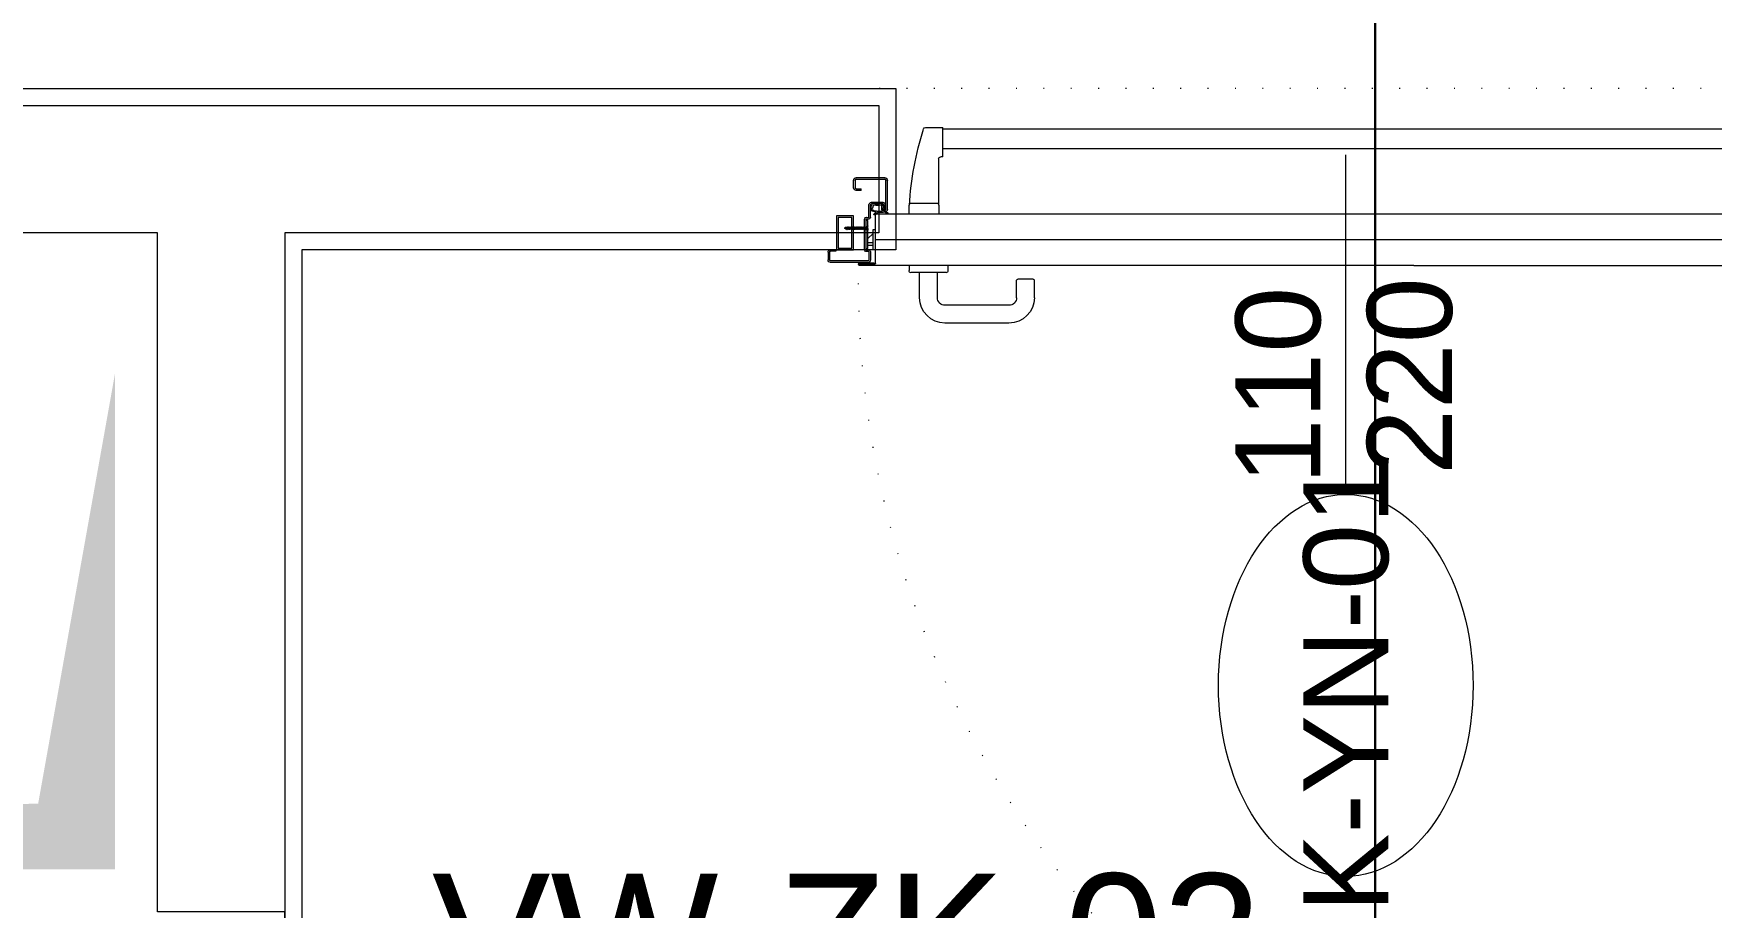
# Model space of a CAD drawing. Extents: x -1073 to 35213, y -1180 to 6950.
# Drawn here: x 3371.2 to 3568.9, y 663 to 766 of the extents above; entities that cross this region are included whole.
import ezdxf
from ezdxf.enums import TextEntityAlignment as Align

# ---------------------------------------------------------------- set-up
doc = ezdxf.new("R2010")
doc.units = 0
doc.header["$LTSCALE"] = 25
doc.linetypes.add('DOT2', pattern=[0.125, 0, -0.125])
doc.layers.get('0').update_dxf_attribs({"color": 9, "lineweight": 9})
for name, color, linetype, lineweight in [('00', 9, 'Continuous', 9), ('07', 9, 'Continuous', 9), ('09D', 9, 'Continuous', 9), ('14', 9, 'Continuous', 9), ('21_MAHAL', 9, 'Continuous', 9), ('22', 8, 'Continuous', 9), ('DATA TAVAN', 160, 'Continuous', 30)]:
    doc.layers.add(name, color=color, linetype=linetype, lineweight=lineweight)
doc.styles.add('Arial', font='arial.ttf', dxfattribs={"height": 2.5})
doc.styles.add('MuuM_TEXT-STANDART', font='ARIALN.TTF')

# ---------------------------------------------------------------- blocks, each defined once
blk = doc.blocks.new('p-yng-01')
at = {"ltscale": 2}
for p, q in [((12.53, 12.21), (107.47, 12.21)), ((109.51, 12.39), (107.47, 12.39)), ((107.47, 8.93), (107.47, 12.39)), ((12.53, 9.87), (107.47, 9.87)), ((107.47, 8.93), (107.72, 8.93)), ((107.96, 3.24), (107.96, 8.69)), ((107.96, 3.24), (107.96, 2.19)), ((111.18, 3.49), (108.21, 3.49)), ((111.43, 2.19), (111.43, 3.24)), ((106.87, -3.86), (106.87, -4.46)), ((111.46, -3.86), (111.46, -4.46)), ((96.69, -7.65), (96.69, -5.6)), ((96.84, -5.45), (98.63, -5.45)), ((98.78, -7.65), (98.78, -5.6)), ((107.12, -4.7), (111.21, -4.7)), ((108.12, -7.65), (108.12, -4.7)), ((110.22, -7.65), (110.22, -4.7)), ((99.68, -8.55), (107.22, -8.55)), ((99.68, -10.64), (107.22, -10.64))]:
    blk.add_line(p, q, dxfattribs=at)
at = {"linetype": 'Continuous'}
for p, q in [((114.01, 2.77), (114.01, 6.17)), ((114.19, 2.77), (114.19, 6.17)), ((114.32, 6.48), (117.69, 6.48)), ((117.69, 6.3), (114.32, 6.3)), ((117.82, 6.17), (117.82, 5.3)), ((118, 5.3), (118, 6.17)), ((117.69, 5.17), (117.1, 5.17)), ((117.1, 4.99), (117.1, 5.17)), ((117.1, 4.99), (117.69, 4.99)), ((4.69, 2.19), (52, 2.19)), ((52, 2.19), (115.31, 2.19)), ((114.22, 2.53), (113.96, 2.33)), ((114.23, 2.42), (114.02, 2.25)), ((114.25, 3.19), (114.37, 2.79)), ((114.42, 3.24), (114.54, 2.85)), ((114.65, 3.4), (114.44, 3.32)), ((114.45, 3.27), (114.54, 3.27)), ((115.88, 3.59), (114.55, 3.59)), ((114.55, 3.41), (115.88, 3.41)), ((114.55, 3.23), (114.55, 3.23)), ((114.67, 2.76), (114.66, 3.2)), ((115.54, 2.12), (115.17, 2.36)), ((115.35, 2.36), (115.59, 2.2)), ((115.41, -3.61), (115.41, 2.09)), ((115.71, 2.92), (115.64, 3.22)), ((115.88, 2.8), (115.71, 2.91)), ((115.96, 3.31), (115.82, 3.39)), ((115.99, 2.75), (115.92, 2.85)), ((116, 1.85), (116, 3.29)), ((116.18, 1.85), (116.18, 3.29)), ((115.7, 0.4), (115.41, 0.4)), ((115.7, -2), (115.7, 0.4)), ((116.3, 1.78), (116.33, 1.79)), ((116.32, -1.86), (116.32, 1.45)), ((116.32, 1.45), (116.52, 1.45)), ((116.41, 1.63), (116.38, 1.62)), ((116.52, -1.98), (116.52, 1.56)), ((116.7, -1.95), (116.7, 1.56)), ((115.7, -0.1), (116.32, -0.67)), ((115.7, -1.2), (116.32, -1.2)), ((115.7, -1.5), (116.32, -1.5)), ((116.52, -1.86), (116.32, -1.86)), ((116.7, -1.95), (116.7, -1.98)), ((52, -3.86), (3, -3.86)), ((52, -3.86), (117.3, -3.86)), ((115.41, -2), (115.7, -2)), ((117.4, -3.66), (115.46, -3.66)), ((117.3, -3.56), (115.6, -3.56)), ((115.6, -3.56), (115.6, -3.66)), ((116, -2.26), (116, -3.2)), ((116.18, -2.26), (116.18, -3.2)), ((116.3, -2.19), (116.33, -2.2)), ((116.3, -3.32), (120.69, -3.32)), ((116.3, -3.5), (120.69, -3.5)), ((116.41, -2.04), (116.38, -2.03)), ((117.4, -3.76), (117.4, -3.66)), ((120.1, -2), (120.1, -2.18)), ((120.1, -2.18), (120.69, -2.18)), ((120.81, -2.3), (120.81, -3.2)), ((120.99, -2.3), (120.99, -3.2))]:
    blk.add_line(p, q, dxfattribs=at)
for p, q in [((114.9, 3.41), (115.53, 3.41)), ((116.32, 0.57), (116.32, 0.79)), ((116.32, 0.51), (116.32, 0.3)), ((116.41, 0.63), (116.45, 0.63)), ((116.41, 0.45), (116.45, 0.45)), ((116.46, 0.63), (116.54, 0.63)), ((116.55, 0.63), (116.63, 0.63)), ((116.64, 0.63), (116.72, 0.63)), ((116.73, 0.63), (118.88, 0.63)), ((116.73, 0.63), (118.88, 0.63)), ((116.73, 0.63), (116.81, 0.63)), ((116.82, 0.63), (116.9, 0.63)), ((116.91, 0.63), (116.99, 0.63)), ((117, 0.63), (117.08, 0.63)), ((117.09, 0.63), (117.17, 0.63)), ((117.18, 0.63), (117.26, 0.63)), ((117.27, 0.63), (117.35, 0.63)), ((117.36, 0.63), (117.44, 0.63)), ((117.36, 0.63), (117.44, 0.63)), ((117.4, 0.63), (117.44, 0.63)), ((117.4, 0.63), (117.44, 0.63)), ((117.4, 0.45), (117.44, 0.45)), ((117.4, 0.45), (117.44, 0.45)), ((117.45, 0.63), (117.53, 0.63)), ((117.45, 0.63), (117.53, 0.63)), ((117.54, 0.63), (117.62, 0.63)), ((117.54, 0.63), (117.62, 0.63)), ((117.63, 0.63), (117.71, 0.63)), ((117.63, 0.63), (117.71, 0.63)), ((117.72, 0.63), (117.8, 0.63)), ((117.72, 0.63), (117.8, 0.63)), ((117.81, 0.63), (117.89, 0.63)), ((117.81, 0.63), (117.89, 0.63)), ((117.9, 0.63), (117.98, 0.63)), ((117.9, 0.63), (117.98, 0.63)), ((117.99, 0.63), (118.07, 0.63)), ((117.99, 0.63), (118.07, 0.63)), ((118.08, 0.63), (118.16, 0.63)), ((118.08, 0.63), (118.16, 0.63)), ((118.17, 0.63), (118.25, 0.63)), ((118.17, 0.63), (118.25, 0.63)), ((118.26, 0.63), (118.34, 0.63)), ((118.26, 0.63), (118.34, 0.63)), ((118.35, 0.63), (118.43, 0.63)), ((118.35, 0.63), (118.43, 0.63)), ((118.44, 0.63), (118.52, 0.63)), ((118.44, 0.63), (118.52, 0.63)), ((118.53, 0.63), (118.61, 0.63)), ((118.53, 0.63), (118.61, 0.63)), ((118.62, 0.63), (118.7, 0.63)), ((118.62, 0.63), (118.7, 0.63)), ((118.71, 0.63), (118.79, 0.63)), ((118.71, 0.63), (118.79, 0.63))]:
    blk.add_line(p, q)
at = {"ltscale": 15}
for p, q in [((116.32, 0.57), (116.36, 0.57)), ((116.32, 0.51), (116.36, 0.51)), ((116.35, 0.8), (116.41, 0.63)), ((116.35, 0.29), (116.41, 0.45)), ((116.6, 0.38), (116.41, 0.71)), ((116.61, 0.38), (116.42, 0.71)), ((116.44, 0.63), (116.43, 0.66)), ((116.55, 0.45), (116.45, 0.45)), ((116.69, 0.38), (116.5, 0.71)), ((116.7, 0.38), (116.51, 0.71)), ((116.53, 0.63), (116.52, 0.66)), ((116.64, 0.45), (116.57, 0.45)), ((116.78, 0.38), (116.59, 0.71)), ((116.61, 0.38), (116.59, 0.45)), ((116.79, 0.38), (116.6, 0.71)), ((116.62, 0.63), (116.61, 0.66)), ((116.73, 0.45), (116.66, 0.45)), ((116.87, 0.38), (116.68, 0.71)), ((116.7, 0.38), (116.68, 0.45)), ((116.88, 0.38), (116.69, 0.71)), ((116.71, 0.63), (116.7, 0.66)), ((116.82, 0.45), (116.75, 0.45)), ((116.96, 0.38), (116.77, 0.71)), ((116.79, 0.38), (116.77, 0.45)), ((116.97, 0.38), (116.78, 0.71)), ((116.8, 0.63), (116.79, 0.66)), ((116.84, 0.45), (118.88, 0.45)), ((116.84, 0.45), (118.88, 0.45)), ((116.91, 0.45), (116.84, 0.45)), ((117.05, 0.38), (116.86, 0.71)), ((116.88, 0.38), (116.86, 0.45)), ((117.06, 0.38), (116.87, 0.71)), ((116.89, 0.63), (116.88, 0.66)), ((117, 0.45), (116.93, 0.45)), ((117.14, 0.38), (116.95, 0.71)), ((116.97, 0.38), (116.95, 0.45)), ((117.15, 0.38), (116.96, 0.71)), ((116.98, 0.63), (116.97, 0.66)), ((117.09, 0.45), (117.02, 0.45)), ((117.23, 0.38), (117.04, 0.71)), ((117.06, 0.38), (117.04, 0.45)), ((117.24, 0.38), (117.05, 0.71)), ((117.07, 0.63), (117.06, 0.66)), ((117.18, 0.45), (117.11, 0.45)), ((117.32, 0.38), (117.13, 0.71)), ((117.15, 0.38), (117.13, 0.45)), ((117.33, 0.38), (117.14, 0.71)), ((117.16, 0.63), (117.15, 0.66)), ((117.27, 0.45), (117.2, 0.45)), ((117.41, 0.38), (117.22, 0.71)), ((117.41, 0.38), (117.22, 0.71)), ((117.24, 0.38), (117.22, 0.45)), ((117.42, 0.38), (117.23, 0.71)), ((117.42, 0.38), (117.23, 0.71)), ((117.25, 0.63), (117.24, 0.66)), ((117.36, 0.45), (117.29, 0.45)), ((117.5, 0.38), (117.31, 0.71)), ((117.5, 0.38), (117.31, 0.71)), ((117.33, 0.38), (117.31, 0.45)), ((117.51, 0.38), (117.32, 0.71)), ((117.51, 0.38), (117.32, 0.71)), ((117.34, 0.63), (117.33, 0.66)), ((117.45, 0.45), (117.38, 0.45)), ((117.45, 0.45), (117.38, 0.45)), ((117.59, 0.38), (117.4, 0.71)), ((117.59, 0.38), (117.4, 0.71)), ((117.59, 0.38), (117.4, 0.71)), ((117.59, 0.38), (117.4, 0.71)), ((117.42, 0.38), (117.4, 0.45)), ((117.42, 0.38), (117.4, 0.45)), ((117.6, 0.38), (117.41, 0.71)), ((117.6, 0.38), (117.41, 0.71)), ((117.6, 0.38), (117.41, 0.71)), ((117.6, 0.38), (117.41, 0.71)), ((117.43, 0.63), (117.42, 0.66)), ((117.43, 0.63), (117.42, 0.66)), ((117.43, 0.63), (117.42, 0.66)), ((117.43, 0.63), (117.42, 0.66)), ((117.54, 0.45), (117.44, 0.45)), ((117.54, 0.45), (117.44, 0.45)), ((117.54, 0.45), (117.47, 0.45)), ((117.54, 0.45), (117.47, 0.45)), ((117.68, 0.38), (117.49, 0.71)), ((117.68, 0.38), (117.49, 0.71)), ((117.51, 0.38), (117.49, 0.45)), ((117.51, 0.38), (117.49, 0.45)), ((117.69, 0.38), (117.5, 0.71)), ((117.69, 0.38), (117.5, 0.71)), ((117.52, 0.63), (117.51, 0.66)), ((117.52, 0.63), (117.51, 0.66)), ((117.63, 0.45), (117.56, 0.45)), ((117.63, 0.45), (117.56, 0.45)), ((117.77, 0.38), (117.58, 0.71)), ((117.77, 0.38), (117.58, 0.71)), ((117.6, 0.38), (117.58, 0.45)), ((117.6, 0.38), (117.58, 0.45)), ((117.6, 0.38), (117.58, 0.45)), ((117.6, 0.38), (117.58, 0.45)), ((117.78, 0.38), (117.59, 0.71)), ((117.78, 0.38), (117.59, 0.71)), ((117.61, 0.63), (117.6, 0.66)), ((117.61, 0.63), (117.6, 0.66)), ((117.72, 0.45), (117.65, 0.45)), ((117.72, 0.45), (117.65, 0.45)), ((117.86, 0.38), (117.67, 0.71)), ((117.86, 0.38), (117.67, 0.71)), ((117.69, 0.38), (117.67, 0.45)), ((117.69, 0.38), (117.67, 0.45)), ((117.87, 0.38), (117.68, 0.71)), ((117.87, 0.38), (117.68, 0.71)), ((117.7, 0.63), (117.69, 0.66)), ((117.7, 0.63), (117.69, 0.66)), ((117.81, 0.45), (117.74, 0.45)), ((117.81, 0.45), (117.74, 0.45)), ((117.95, 0.38), (117.76, 0.71)), ((117.95, 0.38), (117.76, 0.71)), ((117.78, 0.38), (117.76, 0.45)), ((117.78, 0.38), (117.76, 0.45)), ((117.96, 0.38), (117.77, 0.71)), ((117.96, 0.38), (117.77, 0.71)), ((117.79, 0.63), (117.78, 0.66)), ((117.79, 0.63), (117.78, 0.66)), ((117.9, 0.45), (117.83, 0.45)), ((117.9, 0.45), (117.83, 0.45)), ((118.04, 0.38), (117.85, 0.71)), ((118.04, 0.38), (117.85, 0.71)), ((117.87, 0.38), (117.85, 0.45)), ((117.87, 0.38), (117.85, 0.45)), ((118.05, 0.38), (117.86, 0.71)), ((118.05, 0.38), (117.86, 0.71)), ((117.88, 0.63), (117.87, 0.66)), ((117.88, 0.63), (117.87, 0.66)), ((117.99, 0.45), (117.92, 0.45)), ((117.99, 0.45), (117.92, 0.45)), ((118.13, 0.38), (117.94, 0.71)), ((118.13, 0.38), (117.94, 0.71)), ((117.96, 0.38), (117.94, 0.45)), ((117.96, 0.38), (117.94, 0.45)), ((118.14, 0.38), (117.95, 0.71)), ((118.14, 0.38), (117.95, 0.71)), ((117.97, 0.63), (117.96, 0.66)), ((117.97, 0.63), (117.96, 0.66)), ((118.08, 0.45), (118.01, 0.45)), ((118.08, 0.45), (118.01, 0.45)), ((118.22, 0.38), (118.03, 0.71)), ((118.22, 0.38), (118.03, 0.71)), ((118.05, 0.38), (118.03, 0.45)), ((118.05, 0.38), (118.03, 0.45)), ((118.23, 0.38), (118.04, 0.71)), ((118.23, 0.38), (118.04, 0.71)), ((118.06, 0.63), (118.05, 0.66)), ((118.06, 0.63), (118.05, 0.66)), ((118.17, 0.45), (118.1, 0.45)), ((118.17, 0.45), (118.1, 0.45)), ((118.31, 0.38), (118.12, 0.71)), ((118.31, 0.38), (118.12, 0.71)), ((118.14, 0.38), (118.12, 0.45)), ((118.14, 0.38), (118.12, 0.45)), ((118.32, 0.38), (118.13, 0.71)), ((118.32, 0.38), (118.13, 0.71)), ((118.15, 0.63), (118.14, 0.66)), ((118.15, 0.63), (118.14, 0.66)), ((118.26, 0.45), (118.19, 0.45)), ((118.26, 0.45), (118.19, 0.45)), ((118.4, 0.38), (118.21, 0.71)), ((118.4, 0.38), (118.21, 0.71)), ((118.23, 0.38), (118.21, 0.45)), ((118.23, 0.38), (118.21, 0.45)), ((118.41, 0.38), (118.22, 0.71)), ((118.41, 0.38), (118.22, 0.71)), ((118.24, 0.63), (118.23, 0.66)), ((118.24, 0.63), (118.23, 0.66)), ((118.35, 0.45), (118.28, 0.45)), ((118.35, 0.45), (118.28, 0.45)), ((118.49, 0.38), (118.3, 0.71)), ((118.49, 0.38), (118.3, 0.71)), ((118.32, 0.38), (118.3, 0.45)), ((118.32, 0.38), (118.3, 0.45)), ((118.5, 0.38), (118.31, 0.71)), ((118.5, 0.38), (118.31, 0.71)), ((118.33, 0.63), (118.32, 0.66)), ((118.33, 0.63), (118.32, 0.66)), ((118.44, 0.45), (118.37, 0.45)), ((118.44, 0.45), (118.37, 0.45)), ((118.58, 0.38), (118.39, 0.71)), ((118.58, 0.38), (118.39, 0.71)), ((118.58, 0.38), (118.39, 0.71)), ((118.58, 0.38), (118.39, 0.71)), ((118.41, 0.38), (118.39, 0.45)), ((118.41, 0.38), (118.39, 0.45)), ((118.59, 0.38), (118.4, 0.71)), ((118.59, 0.38), (118.4, 0.71)), ((118.59, 0.38), (118.4, 0.71)), ((118.59, 0.38), (118.4, 0.71)), ((118.42, 0.63), (118.41, 0.66)), ((118.42, 0.63), (118.41, 0.66)), ((118.42, 0.63), (118.41, 0.66)), ((118.42, 0.63), (118.41, 0.66)), ((118.53, 0.45), (118.46, 0.45)), ((118.53, 0.45), (118.46, 0.45)), ((118.53, 0.45), (118.46, 0.45)), ((118.53, 0.45), (118.46, 0.45)), ((118.67, 0.38), (118.48, 0.71)), ((118.67, 0.38), (118.48, 0.71)), ((118.5, 0.38), (118.48, 0.45)), ((118.5, 0.38), (118.48, 0.45)), ((118.68, 0.38), (118.49, 0.71)), ((118.68, 0.38), (118.49, 0.71)), ((118.51, 0.63), (118.5, 0.66)), ((118.51, 0.63), (118.5, 0.66)), ((118.62, 0.45), (118.55, 0.45)), ((118.62, 0.45), (118.55, 0.45)), ((118.76, 0.38), (118.57, 0.71)), ((118.76, 0.38), (118.57, 0.71)), ((118.59, 0.38), (118.57, 0.45)), ((118.59, 0.38), (118.57, 0.45)), ((118.59, 0.38), (118.57, 0.45)), ((118.59, 0.38), (118.57, 0.45)), ((118.77, 0.38), (118.58, 0.71)), ((118.77, 0.38), (118.58, 0.71)), ((118.6, 0.63), (118.59, 0.66)), ((118.6, 0.63), (118.59, 0.66)), ((118.71, 0.45), (118.64, 0.45)), ((118.71, 0.45), (118.64, 0.45)), ((118.85, 0.38), (118.66, 0.71)), ((118.85, 0.38), (118.66, 0.71)), ((118.68, 0.38), (118.66, 0.45)), ((118.68, 0.38), (118.66, 0.45)), ((118.86, 0.38), (118.67, 0.71)), ((118.86, 0.38), (118.67, 0.71)), ((118.69, 0.63), (118.68, 0.66)), ((118.69, 0.63), (118.68, 0.66)), ((118.8, 0.45), (118.73, 0.45)), ((118.8, 0.45), (118.73, 0.45)), ((118.77, 0.38), (118.75, 0.45)), ((118.77, 0.38), (118.75, 0.45)), ((118.89, 0.45), (118.82, 0.45)), ((118.89, 0.45), (118.82, 0.45)), ((118.86, 0.38), (118.84, 0.45)), ((118.86, 0.38), (118.84, 0.45)), ((118.88, 0.63), (118.88, 0.45)), ((118.88, 0.63), (119, 0.6)), ((118.88, 0.63), (118.88, 0.45)), ((118.88, 0.63), (119, 0.6)), ((119, 0.49), (118.88, 0.45)), ((119, 0.49), (118.88, 0.45)), ((119, 0.6), (119.05, 0.54)), ((119, 0.6), (119.05, 0.54)), ((119, 0.49), (119.05, 0.54)), ((119, 0.49), (119.05, 0.54))]:
    blk.add_line(p, q, dxfattribs=at)
at = {"linetype": 'DOT2'}
blk.add_lwpolyline([(2, 17), (118, 17)], dxfattribs=at)
for points in [[(118, -2), (118, 2), (120, 2), (120, -2)], [(118.2, -1.8), (118.2, 1.8), (119.8, 1.8), (119.8, -1.8)]]:
    blk.add_lwpolyline(points, close=True)
at = {"ltscale": 0.29}
blk.add_lwpolyline([(4.69, -0.83), (115.31, -0.84)], dxfattribs=at)
at = {"linetype": 'Continuous'}
blk.add_lwpolyline([(120.1, -2), (120.69, -2)], dxfattribs=at)
at = {"ltscale": 2}
for centre, radius, start, end in [((109.51, 12.15), 0.247, 17.6198, 90), ((74.27, 0.95), 37.22, 3.5277, 17.6198), ((107.72, 8.69), 0.247, 0, 90), ((108.21, 3.24), 0.247, 90, 180), ((111.18, 3.24), 0.247, 0, 90), ((96.84, -5.6), 0.15, 90, 180), ((98.63, -5.6), 0.15, 0, 90), ((107.12, -4.46), 0.249, 180, 270), ((111.21, -4.46), 0.249, 270, 0), ((99.68, -7.65), 2.99, 180, 270), ((99.68, -7.65), 0.898, 180, 270), ((107.22, -7.65), 2.99, 270, 0), ((107.22, -7.65), 0.898, 270, 0)]:
    blk.add_arc(centre, radius, start, end, dxfattribs=at)
at = {"linetype": 'Continuous'}
for centre, radius, start, end in [((114.32, 6.17), 0.309, 90, 180), ((114.32, 6.17), 0.13, 90, 180), ((117.69, 6.17), 0.309, 0, 90), ((117.69, 6.17), 0.13, 0, 90), ((117.69, 5.3), 0.309, 270, 0), ((117.69, 5.3), 0.13, 270, 0), ((113.99, 2.29), 0.0479, 127.7999, 307.799), ((114.28, 2.77), 0.274, 180, 17.1381), ((114.28, 2.77), 0.0948, 180, 17.135), ((114.24, 2.51), 0.0288, 75.9835, 127.802), ((114.26, 2.38), 0.0479, 77.0081, 128.1521), ((114.55, 3.28), 0.309, 90, 197.1401), ((114.3, 2.74), 0.216, 255.9716, 351.3211), ((114.91, 5.19), 2.83, 257.0027, 274.7984), ((114.55, 3.28), 0.13, 90, 197.1418), ((114.45, 3.3), 0.0223, 108.7437, 270.5768), ((114.88, 3), 0.405, 158.9385, 186.6378), ((114.53, 2.96), 0.0518, 190.2073, 220.1948), ((114.41, 2.86), 0.108, 8.7152, 40.191), ((114.68, 3.1), 0.183, 133.9397, 165.2815), ((113.72, 2.82), 0.796, 352.0768, 4.0277), ((114.54, 3.25), 0.0235, 319.4517, 89.2708), ((114.71, 2.59), 0.0767, 158.0376, 264.1708), ((114.26, 2.77), 0.403, 338.0363, 358.7061), ((114.71, 3.26), 0.153, 80.0535, 110.8261), ((114.72, 3.2), 0.0575, 78.927, 180.5589), ((114.95, 4.91), 2.41, 264.1712, 278.5473), ((115.17, 5.51), 2.3, 258.9216, 280.7583), ((115.23, 6.23), 2.87, 260.0535, 279.983), ((115.15, 2.33), 0.0383, 57.2978, 94.7896), ((115.08, 4.02), 1.51, 278.3106, 301.2851), ((115.31, 2.09), 0.0998, 0, 90), ((115.36, 2.37), 0.0192, 106.9479, 237.377), ((114.1, 6.49), 4.28, 286.9493, 295.3125), ((115.56, 2.16), 0.0479, 237.3001, 57.3001), ((115.61, 3.22), 0.0358, 12.7963, 100.7526), ((115.73, 2.93), 0.0188, 192.801, 227.5728), ((115.75, 3.27), 0.141, 59.6032, 99.9823), ((115.84, 2.77), 0.0479, 304.2545, 45.9802), ((115.88, 3.29), 0.299, 0, 90), ((115.88, 3.29), 0.12, 0, 90), ((115.91, 3.21), 0.0282, 122.7869, 202.9715), ((115.96, 3.23), 0.0871, 202.9715, 276.2403), ((116.32, 2.57), 0.784, 117.6065, 122.7746), ((115.94, 3.03), 0.0377, 100.8896, 191.8339), ((115.99, 3.04), 0.0905, 191.8362, 245.8024), ((115.94, 2.87), 0.0282, 99.2313, 206.2041), ((115.9, 3.22), 0.157, 280.8852, 300.6987), ((115.9, 2.71), 0.0959, 290.7866, 25.9631), ((115.95, 2.85), 0.049, 76.7573, 99.235), ((115.94, 3.29), 0.0235, 297.6046, 58.1171), ((115.87, 2.86), 0.133, 31.1222, 51.1373), ((115.96, 2.92), 0.0264, 271.0359, 352.6217), ((115.97, 3.12), 0.0312, 296.5742, 79.1214), ((115.97, 2.92), 0.0132, 352.6226, 31.1295), ((116.26, 1.85), 0.259, 180, 296.785), ((116.26, 1.85), 0.0798, 180, 296.7885), ((116.44, 1.56), 0.259, 0, 116.787), ((116.44, 1.56), 0.0798, 0, 116.7916), ((116.44, -1.97), 0.259, 243.211, 358.8975), ((116.44, -1.97), 0.0798, 243.2084, 356.4148), ((115.46, -3.61), 0.0499, 180, 270), ((116.26, -2.26), 0.259, 63.215, 180), ((116.3, -3.2), 0.299, 180, 270), ((116.26, -2.26), 0.0798, 63.2115, 180), ((116.3, -3.2), 0.12, 180, 270), ((117.3, -3.66), 0.0998, 0, 90), ((117.3, -3.76), 0.0998, 270, 0), ((120.69, -2.3), 0.299, 0, 90), ((120.69, -2.3), 0.12, 0, 90), ((120.69, -3.2), 0.12, 270, 0), ((120.69, -3.2), 0.299, 270, 0)]:
    blk.add_arc(centre, radius, start, end, dxfattribs=at)
at = {"ltscale": 15}
for centre, radius, start, end in [((116.34, 0.79), 0.015, 29.9136, 180), ((116.34, 0.3), 0.015, 180, 330.0864), ((116.36, 0.54), 0.0291, 270, 90), ((116.41, 0.71), 0.00583, 29.6796, 209.6796), ((116.5, 0.71), 0.00583, 29.6796, 209.6796), ((116.59, 0.71), 0.00583, 29.6796, 209.6796), ((116.6, 0.38), 0.00583, 209.6796, 29.6796), ((116.68, 0.71), 0.00583, 29.6796, 209.6796), ((116.69, 0.38), 0.00583, 209.6796, 29.6796), ((116.77, 0.71), 0.00583, 29.6796, 209.6796), ((116.78, 0.38), 0.00583, 209.6796, 29.6796), ((116.86, 0.71), 0.00583, 29.6796, 209.6796), ((116.87, 0.38), 0.00583, 209.6796, 29.6796), ((116.95, 0.71), 0.00583, 29.6796, 209.6796), ((116.96, 0.38), 0.00583, 209.6796, 29.6796), ((117.04, 0.71), 0.00583, 29.6796, 209.6796), ((117.05, 0.38), 0.00583, 209.6796, 29.6796), ((117.13, 0.71), 0.00583, 29.6796, 209.6796), ((117.14, 0.38), 0.00583, 209.6796, 29.6796), ((117.22, 0.71), 0.00583, 29.6796, 209.6796), ((117.23, 0.38), 0.00583, 209.6796, 29.6796), ((117.31, 0.71), 0.00583, 29.6796, 209.6796), ((117.32, 0.38), 0.00583, 209.6796, 29.6796), ((117.4, 0.71), 0.00583, 29.6796, 209.6796), ((117.4, 0.71), 0.00583, 29.6796, 209.6796), ((117.4, 0.71), 0.00583, 29.6796, 209.6796), ((117.4, 0.71), 0.00583, 29.6796, 209.6796), ((117.41, 0.38), 0.00583, 209.6796, 29.6796), ((117.41, 0.38), 0.00583, 209.6796, 29.6796), ((117.49, 0.71), 0.00583, 29.6796, 209.6796), ((117.49, 0.71), 0.00583, 29.6796, 209.6796), ((117.5, 0.38), 0.00583, 209.6796, 29.6796), ((117.5, 0.38), 0.00583, 209.6796, 29.6796), ((117.58, 0.71), 0.00583, 29.6796, 209.6796), ((117.58, 0.71), 0.00583, 29.6796, 209.6796), ((117.59, 0.38), 0.00583, 209.6796, 29.6796), ((117.59, 0.38), 0.00583, 209.6796, 29.6796), ((117.59, 0.38), 0.00583, 209.6796, 29.6796), ((117.59, 0.38), 0.00583, 209.6796, 29.6796), ((117.67, 0.71), 0.00583, 29.6796, 209.6796), ((117.67, 0.71), 0.00583, 29.6796, 209.6796), ((117.68, 0.38), 0.00583, 209.6796, 29.6796), ((117.68, 0.38), 0.00583, 209.6796, 29.6796), ((117.76, 0.71), 0.00583, 29.6796, 209.6796), ((117.76, 0.71), 0.00583, 29.6796, 209.6796), ((117.77, 0.38), 0.00583, 209.6796, 29.6796), ((117.77, 0.38), 0.00583, 209.6796, 29.6796), ((117.85, 0.71), 0.00583, 29.6796, 209.6796), ((117.85, 0.71), 0.00583, 29.6796, 209.6796), ((117.86, 0.38), 0.00583, 209.6796, 29.6796), ((117.86, 0.38), 0.00583, 209.6796, 29.6796), ((117.94, 0.71), 0.00583, 29.6796, 209.6796), ((117.94, 0.71), 0.00583, 29.6796, 209.6796), ((117.95, 0.38), 0.00583, 209.6796, 29.6796), ((117.95, 0.38), 0.00583, 209.6796, 29.6796), ((118.03, 0.71), 0.00583, 29.6796, 209.6796), ((118.03, 0.71), 0.00583, 29.6796, 209.6796), ((118.04, 0.38), 0.00583, 209.6796, 29.6796), ((118.04, 0.38), 0.00583, 209.6796, 29.6796), ((118.12, 0.71), 0.00583, 29.6796, 209.6796), ((118.12, 0.71), 0.00583, 29.6796, 209.6796), ((118.13, 0.38), 0.00583, 209.6796, 29.6796), ((118.13, 0.38), 0.00583, 209.6796, 29.6796), ((118.21, 0.71), 0.00583, 29.6796, 209.6796), ((118.21, 0.71), 0.00583, 29.6796, 209.6796), ((118.22, 0.38), 0.00583, 209.6796, 29.6796), ((118.22, 0.38), 0.00583, 209.6796, 29.6796), ((118.3, 0.71), 0.00583, 29.6796, 209.6796), ((118.3, 0.71), 0.00583, 29.6796, 209.6796), ((118.31, 0.38), 0.00583, 209.6796, 29.6796), ((118.31, 0.38), 0.00583, 209.6796, 29.6796), ((118.39, 0.71), 0.00583, 29.6796, 209.6796), ((118.39, 0.71), 0.00583, 29.6796, 209.6796), ((118.39, 0.71), 0.00583, 29.6796, 209.6796), ((118.39, 0.71), 0.00583, 29.6796, 209.6796), ((118.4, 0.38), 0.00583, 209.6796, 29.6796), ((118.4, 0.38), 0.00583, 209.6796, 29.6796), ((118.48, 0.71), 0.00583, 29.6796, 209.6796), ((118.48, 0.71), 0.00583, 29.6796, 209.6796), ((118.49, 0.38), 0.00583, 209.6796, 29.6796), ((118.49, 0.38), 0.00583, 209.6796, 29.6796), ((118.49, 0.38), 0.00583, 209.6796, 29.6796), ((118.49, 0.38), 0.00583, 209.6796, 29.6796), ((118.57, 0.71), 0.00583, 29.6796, 209.6796), ((118.57, 0.71), 0.00583, 29.6796, 209.6796), ((118.58, 0.38), 0.00583, 209.6796, 29.6796), ((118.58, 0.38), 0.00583, 209.6796, 29.6796), ((118.58, 0.38), 0.00583, 209.6796, 29.6796), ((118.58, 0.38), 0.00583, 209.6796, 29.6796), ((118.66, 0.71), 0.00583, 29.6796, 209.6796), ((118.66, 0.71), 0.00583, 29.6796, 209.6796), ((118.67, 0.38), 0.00583, 209.6796, 29.6796), ((118.67, 0.38), 0.00583, 209.6796, 29.6796), ((118.76, 0.38), 0.00583, 209.6796, 29.6796), ((118.76, 0.38), 0.00583, 209.6796, 29.6796), ((118.85, 0.38), 0.00583, 209.6796, 29.6796), ((118.85, 0.38), 0.00583, 209.6796, 29.6796), ((119.06, 0.78), 0.235, 217.8975, 265.639), ((119.06, 0.78), 0.235, 217.8975, 265.639), ((119.06, 0.31), 0.235, 94.361, 142.1025), ((119.06, 0.31), 0.235, 94.361, 142.1025)]:
    blk.add_arc(centre, radius, start, end, dxfattribs=at)
at = {"linetype": 'DOT2'}
blk.add_arc((2, -5.39), 115.41, 269.9997, 0.8132, dxfattribs=at)
blk = doc.blocks.new('0_doorno')
blk.add_lwpolyline([(4.5, 0), (12.5, 0)])
blk.add_ellipse((0, 0), major_axis=(-4.5, 0), ratio=0.666667)
at = {"style": 'Arial'}
blk.add_attdef('YUKSEKLIK', text='', height=2, dxfattribs=at).set_placement((5, 5.9), align=Align.TOP_LEFT)
blk.add_attdef('KAPINO', text='', height=1.4, dxfattribs=at).set_placement((-0.019, -0.035), align=Align.MIDDLE)
blk.add_attdef('GENISLIK', text='', height=2, dxfattribs=at).set_placement((5, -1.895), align=Align.BOTTOM_LEFT)
blk = doc.blocks.new('0_roomno2')
blk.add_lwpolyline([(19.375, -10.5), (0, -10.5), (0, 0), (19.375, 0)], close=True)
for points in [[(0, -3), (19.375, -3)], [(8.125, -3), (8.125, -10.5)], [(11.875, -3), (11.875, -10.5)], [(15.625, -3), (15.625, -10.5)], [(0, -6.75), (8.125, -6.75)]]:
    blk.add_lwpolyline(points)
at = {"style": 'MuuM_TEXT-STANDART', "width": 0.6}
blk.add_text('H:', height=1.5, dxfattribs=at).set_placement((0.35, -8.608), align=Align.MIDDLE_LEFT)
at = {"style": 'Arial'}
blk.add_attdef('ODANO', (0, 1.17), '', height=2, dxfattribs=at)
blk.add_attdef('MEKANADI', text='', height=2, dxfattribs=at).set_placement((0.35, -3), align=Align.BOTTOM_LEFT)
at = {"style": 'MuuM_TEXT-STANDART', "width": 0.6}
for tag, p in [('YER01', (10, -4.5)), ('TAVAN01', (13.75, -4.5)), ('DUVAR01', (17.5, -4.5)), ('YER02', (10, -6.75)), ('TAVAN02', (13.75, -6.75)), ('DUVAR02', (17.5, -6.75)), ('YER03', (10, -9)), ('TAVAN03', (13.75, -9)), ('DUVAR03', (17.5, -9))]:
    blk.add_attdef(tag, text='', height=1.5, dxfattribs=at).set_placement(p, align=Align.MIDDLE_CENTER)
for tag, p in [('M2', (0.35, -4.875)), ('TEMIZTAVANYUKSEKLIGI', (1.8, -8.608))]:
    blk.add_attdef(tag, text='', height=1.5, dxfattribs=at).set_placement(p, align=Align.MIDDLE_LEFT)

msp = doc.modelspace()

# ---------------------------------------------------------------- linework, layer by layer
at = {"layer": '00'}
msp.add_lwpolyline([(2800.84, 662.5), (2800.84, 757.5), (3395.84, 757.5), (3470.84, 757.5), (3470.84, 742.5), (3400.84, 742.5), (3400.84, 662.5), (3400.84, 492.5), (3385.84, 492.5), (3385.84, 622.5), (3400.84, 622.5), (3400.84, 662.5), (3385.84, 662.5), (3385.84, 742.5), (2940.84, 742.5), (2940.84, 742.5), (2815.84, 742.5), (2815.84, 662.5), (2800.84, 662.5)], dxfattribs=at)
at = {"layer": '09D'}
msp.add_solid([(3380.84, 725.95), (3380.84, 667.5), (3371.78, 675.25), (3015.84, 667.71)], dxfattribs=at)
at = {"layer": '14'}
msp.add_lwpolyline([(2800.84, 759.5), (2800.84, 759.5), (3472.84, 759.5), (3472.84, 740.5), (3402.84, 740.5), (3402.84, 490.5), (3383.84, 490.5), (3383.84, 620.5), (3383.84, 620.5), (3383.84, 620.5), (2852.84, 620.5), (2852.84, 354.5), (3383.84, 354.5), (3383.84, 354.5), (3383.84, 354.5), (3383.84, 384.5), (3402.84, 384.5), (3402.84, 334.5), (3472.84, 334.5), (3472.84, 316.5)], dxfattribs=at)
at = {"layer": 'DATA TAVAN'}
msp.add_line((3529.29, 519.63), (3529.29, 774.22), dxfattribs=at)

# ---------------------------------------------------------------- block references
at = {"layer": '07', "xscale": -1}
msp.add_blockref('p-yng-01', (3585.84, 742.5), dxfattribs=at)
at = {"layer": '21_MAHAL'}
ref = msp.add_blockref('0_roomno2', (3418.17, 643.23), dxfattribs=dict(at, xscale=7.5, yscale=7.5, zscale=7.5))
ref.add_attrib('ODANO', 'VW-ZK-03', (3418.17, 652.01), dxfattribs={"layer": '0', "height": 15, "style": 'Arial'})
ref.add_attrib('MEKANADI', 'YAN. GÜV. H.', dxfattribs={"layer": '0', "height": 15, "style": 'Arial'}).set_placement((3420.8, 620.73), align=Align.BOTTOM_LEFT)
ref.add_attrib('M2', '#### m2', dxfattribs={"layer": '0', "height": 11.25, "style": 'MuuM_TEXT-STANDART', "width": 0.6}).set_placement((3420.8, 606.67), align=Align.MIDDLE_LEFT)
ref.add_attrib('TEMIZTAVANYUKSEKLIGI', '2.40 m', dxfattribs={"layer": '0', "height": 11.25, "style": 'MuuM_TEXT-STANDART', "width": 0.6}).set_placement((3431.67, 578.67), align=Align.MIDDLE_LEFT)
ref.add_attrib('YER01', 'Y04', dxfattribs={"layer": '0', "height": 11.25, "style": 'MuuM_TEXT-STANDART', "width": 0.6}).set_placement((3493.17, 609.48), align=Align.MIDDLE_CENTER)
ref.add_attrib('TAVAN01', 'T08', dxfattribs={"layer": '0', "height": 11.25, "style": 'MuuM_TEXT-STANDART', "width": 0.6}).set_placement((3521.3, 609.48), align=Align.MIDDLE_CENTER)
ref.add_attrib('DUVAR01', 'D07A', dxfattribs={"layer": '0', "height": 11.25, "style": 'MuuM_TEXT-STANDART', "width": 0.6}).set_placement((3549.42, 609.48), align=Align.MIDDLE_CENTER)
ref.add_attrib('TAVAN02', 'T09', dxfattribs={"layer": '0', "height": 11.25, "style": 'MuuM_TEXT-STANDART', "width": 0.6}).set_placement((3521.3, 592.61), align=Align.MIDDLE_CENTER)
at = {"layer": '22'}
ref = msp.add_blockref('0_doorno', (3525.84, 689.18), dxfattribs=dict(at, xscale=5, yscale=5, zscale=5, rotation=89.99999999995642))
ref.add_attrib('KAPINO', 'K-YN-01', dxfattribs={"layer": '0', "height": 10, "rotation": 90, "style": 'Arial'}).set_placement((3525.84, 689.18), align=Align.MIDDLE)
ref.add_attrib('GENISLIK', '110', dxfattribs={"layer": '0', "height": 10, "rotation": 90, "style": 'Arial'}).set_placement((3525.84, 712.83), align=Align.BOTTOM_LEFT)
ref.add_attrib('YUKSEKLIK', '220', dxfattribs={"layer": '0', "height": 10, "rotation": 90, "style": 'Arial'}).set_placement((3528.34, 713.95), align=Align.TOP_LEFT)

doc.saveas('drawing.dxf')
